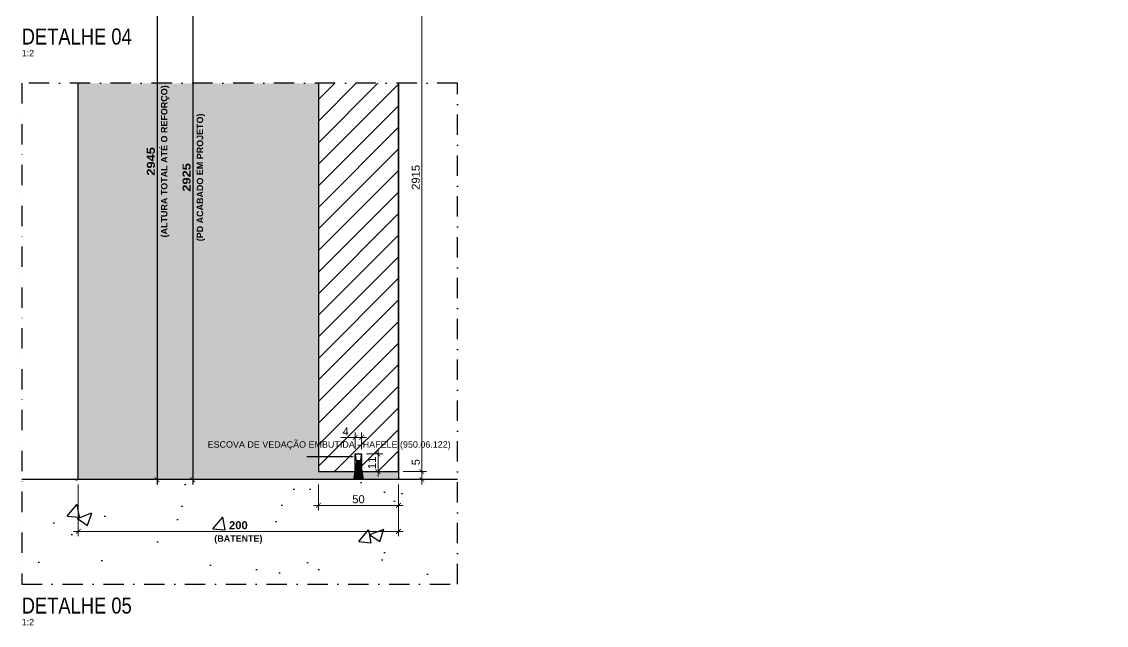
# Model space of a CAD drawing. Header units: millimetres. Extents: x -63251 to 507826, y 5339 to 217512.
# Drawn here: x 71338 to 72016, y 89614 to 89991 of the extents above; entities that cross this region are included whole.
import ezdxf
from ezdxf import colors
from ezdxf.entities.mleader import LeaderData, LeaderLine
from ezdxf.math import Vec2, Vec3

# ---------------------------------------------------------------- set-up
doc = ezdxf.new("R2010")
doc.units = ezdxf.units.MM
doc.header["$PDMODE"] = 3
doc.linetypes.add('TRAÇO 1-1', pattern=[9.525, 6.35, -3.175])
doc.linetypes.add('TRAÇO E PONTO 1-1', pattern=[25.4, 12.7, -6.35, 0, -6.35])
for name, color, linetype in [('_COMENTÁRIOS ARQ', 30, 'Continuous'), ('COTAS', 9, 'Continuous'), ('FERRAGEM', 3, 'Continuous'), ('HACHURA', 21, 'Continuous'), ('MARCENARIA', 4, 'Continuous'), ('PAREDE', 94, 'Continuous'), ('PROJEÇÃO', 8, 'Continuous'), ('TEXTO', 105, 'Continuous'), ('TEXTO TRAÇO PONTO', 105, 'TRAÇO E PONTO 1-1')]:
    doc.layers.add(name, color=color, linetype=linetype)
doc.layers.add('ARQ-COTA', color=12, linetype='Continuous', lineweight=9)
doc.styles.add('1-1', font='arial.ttf', dxfattribs={"height": 0.2})
doc.styles.add('MEDIDA OFICIAL', font='ariblk.ttf')
doc.styles.add('PADRÃO', font='arial.ttf')
doc.styles.add('PADRÃO NEGRITO', font='arialbd.ttf')
doc.styles.add('TITULO', font='swissck.ttf')
doc.dimstyles.new('1-2', dxfattribs={"dimscale": 2, "dimtxt": 2.5, "dimasz": 1.5, "dimexe": 1.5, "dimexo": 1.5, "dimtad": 1, "dimtxsty": 'PADRÃO', "dimblk": 'ARCHTICK', "dimcen": 2.5, "dimdle": 1.5, "dimclrd": 9, "dimclre": 9, "dimclrt": 6, "dimadec": 0, "dimazin": 0, "dimtfac": 1, "dimtmove": 0, "dimatfit": 3, "dimfxl": 1.25, "dimlwd": -1, "dimlwe": -1, "dimarcsym": 0})
doc.dimstyles.new('1-2 CAIXA', dxfattribs={"dimscale": 2, "dimtxt": 2.5, "dimasz": 1.5, "dimexe": 1.5, "dimexo": 1.5, "dimtad": 1, "dimtxsty": 'PADRÃO NEGRITO', "dimblk": 'ARCHTICK', "dimcen": 2.5, "dimdle": 1.5, "dimclrd": 9, "dimclre": 9, "dimclrt": 6, "dimadec": 0, "dimazin": 0, "dimtfac": 1, "dimtmove": 0, "dimatfit": 3, "dimfxl": 1.25, "dimlwd": -1, "dimlwe": -1, "dimarcsym": 0})
doc.dimstyles.new('Med. Ofic.1-2', dxfattribs={"dimscale": 2, "dimtxt": 2.5, "dimasz": 1.5, "dimexe": 1.5, "dimexo": 1.5, "dimtad": 1, "dimtxsty": 'MEDIDA OFICIAL', "dimblk": 'ARCHTICK', "dimcen": 2.5, "dimdle": 1.5, "dimclrd": 9, "dimclre": 9, "dimclrt": 10, "dimadec": 0, "dimazin": 0, "dimtfac": 1, "dimtmove": 0, "dimatfit": 3, "dimfxl": 1.25, "dimlwd": -1, "dimlwe": -1, "dimarcsym": 0})

# ---------------------------------------------------------------- blocks, each defined once
blk = doc.blocks.new('_ArchTick')
at = {"color": 0, "linetype": 'ByBlock', "const_width": 0.15}
blk.add_lwpolyline([(-0.5, -0.5), (0.5, 0.5)], dxfattribs=at)
blk = doc.blocks.new('*D759')
at = {"layer": 'COTAS', "color": 9, "linetype": 'Continuous', "transparency": 16777216}
blk.add_line((71445.2, 90085.82), (71445.2, 89702.39), dxfattribs=at)
at = {"layer": 'COTAS', "color": 9, "transparency": 16777216}
for p, q in [((71448.2, 90082.82), (71448.2, 90082.82)), ((71448.2, 89705.39), (71448.2, 89705.39))]:
    blk.add_line(p, q, dxfattribs=at)
at = {"layer": 'Defpoints', "color": 0, "transparency": 16777216}
for p in [(71445.2, 90082.82), (71445.2, 89705.39), (71445.2, 89705.39)]:
    blk.add_point(p, dxfattribs=at)
at = {"layer": 'COTAS', "color": 9, "transparency": 16777216, "xscale": 3, "yscale": 3, "zscale": 3}
for p, rotation in [((71445.2, 90082.82), 90), ((71445.2, 89705.39), 270)]:
    blk.add_blockref('_ArchTick', p, dxfattribs=dict(at, rotation=rotation))
at = {"layer": 'COTAS', "color": 10, "transparency": 16777216, "insert": (71441.37, 89894.1), "char_height": 5, "attachment_point": 5, "rotation": 90, "style": 'MEDIDA OFICIAL'}
blk.add_mtext('2925', dxfattribs=at)
blk = doc.blocks.new('*D760')
at = {"layer": 'COTAS', "color": 9, "linetype": 'Continuous', "transparency": 16777216}
blk.add_line((71422.88, 90105.82), (71422.88, 89702.39), dxfattribs=at)
at = {"layer": 'COTAS', "color": 9, "transparency": 16777216}
for p, q in [((71425.88, 90102.82), (71425.88, 90102.82)), ((71425.88, 89705.39), (71425.88, 89705.39))]:
    blk.add_line(p, q, dxfattribs=at)
at = {"layer": 'Defpoints', "color": 0, "transparency": 16777216}
for p in [(71422.88, 90102.82), (71422.88, 89705.39), (71422.88, 89705.39)]:
    blk.add_point(p, dxfattribs=at)
at = {"layer": 'COTAS', "color": 9, "transparency": 16777216, "xscale": 3, "yscale": 3, "zscale": 3}
for p, rotation in [((71422.88, 90102.82), 90), ((71422.88, 89705.39), 270)]:
    blk.add_blockref('_ArchTick', p, dxfattribs=dict(at, rotation=rotation))
at = {"layer": 'COTAS', "color": 10, "transparency": 16777216, "insert": (71419.05, 89904.1), "char_height": 5, "attachment_point": 5, "rotation": 90, "style": 'MEDIDA OFICIAL'}
blk.add_mtext('2945', dxfattribs=at)
blk = doc.blocks.new('*D761')
at = {"layer": 'ARQ-COTA', "color": 9, "transparency": 16777216}
for p, q in [((71576.7, 90077.82), (71591.3, 90077.82)), ((71588.3, 90080.82), (71588.3, 89707.39)), ((71576.7, 89710.39), (71591.3, 89710.39))]:
    blk.add_line(p, q, dxfattribs=at)
at = {"layer": 'Defpoints', "color": 0, "transparency": 16777216}
for p in [(71573.7, 90077.82), (71573.7, 89710.39), (71588.3, 89710.39)]:
    blk.add_point(p, dxfattribs=at)
at = {"layer": 'ARQ-COTA', "color": 9, "transparency": 16777216, "xscale": 3, "yscale": 3, "zscale": 3}
for p, rotation in [((71588.3, 90077.82), 90), ((71588.3, 89710.39), 270)]:
    blk.add_blockref('_ArchTick', p, dxfattribs=dict(at, rotation=rotation))
at = {"layer": 'ARQ-COTA', "color": 6, "transparency": 16777216, "insert": (71584.5, 89894.1), "char_height": 5, "attachment_point": 5, "rotation": 90, "style": 'PADRÃO'}
blk.add_mtext('2915', dxfattribs=at)
blk = doc.blocks.new('*D762')
at = {"layer": 'ARQ-COTA', "color": 9, "transparency": 16777216}
for p, q in [((71588.3, 89710.39), (71588.3, 89719.21)), ((71576.7, 89710.39), (71591.3, 89710.39)), ((71588.3, 89702.39), (71588.3, 89710.39)), ((71576.7, 89705.39), (71591.3, 89705.39))]:
    blk.add_line(p, q, dxfattribs=at)
at = {"layer": 'Defpoints', "color": 0, "transparency": 16777216}
for p in [(71573.7, 89710.39), (71588.3, 89710.39), (71573.7, 89705.39)]:
    blk.add_point(p, dxfattribs=at)
at = {"layer": 'ARQ-COTA', "color": 9, "transparency": 16777216, "xscale": 3, "yscale": 3, "zscale": 3}
for p, rotation in [((71588.3, 89710.39), 90), ((71588.3, 89705.39), 270)]:
    blk.add_blockref('_ArchTick', p, dxfattribs=dict(at, rotation=rotation))
at = {"layer": 'ARQ-COTA', "color": 6, "transparency": 16777216, "insert": (71584.51, 89716.3), "char_height": 5, "attachment_point": 5, "rotation": 90, "style": 'PADRÃO'}
blk.add_mtext('5', dxfattribs=at)
blk = doc.blocks.new('*D766')
at = {"layer": 'ARQ-COTA', "color": 9, "transparency": 16777216}
for p, q in [((71523.7, 89702.39), (71523.7, 89686.32)), ((71573.7, 89702.39), (71573.7, 89686.32)), ((71576.7, 89689.32), (71520.7, 89689.32))]:
    blk.add_line(p, q, dxfattribs=at)
at = {"layer": 'Defpoints', "color": 0, "transparency": 16777216}
for p in [(71523.7, 89705.39), (71573.7, 89705.39), (71523.7, 89689.32)]:
    blk.add_point(p, dxfattribs=at)
at = {"layer": 'ARQ-COTA', "color": 9, "transparency": 16777216, "xscale": 3, "yscale": 3, "zscale": 3, "rotation": 180}
blk.add_blockref('_ArchTick', (71523.7, 89689.32), dxfattribs=at)
at = {"layer": 'ARQ-COTA', "color": 9, "transparency": 16777216, "xscale": 3, "yscale": 3, "zscale": 3}
blk.add_blockref('_ArchTick', (71573.7, 89689.32), dxfattribs=at)
at = {"layer": 'ARQ-COTA', "color": 6, "transparency": 16777216, "insert": (71548.7, 89693.12), "char_height": 5, "attachment_point": 5, "style": 'PADRÃO'}
blk.add_mtext('50', dxfattribs=at)
blk = doc.blocks.new('*D767')
at = {"layer": 'ARQ-COTA', "color": 9, "transparency": 16777216}
for p, q in [((71373.7, 89702.39), (71373.7, 89670.09)), ((71573.7, 89702.39), (71573.7, 89670.09)), ((71576.7, 89673.09), (71370.7, 89673.09))]:
    blk.add_line(p, q, dxfattribs=at)
at = {"layer": 'Defpoints', "color": 0, "transparency": 16777216}
for p in [(71373.7, 89705.39), (71573.7, 89705.39), (71373.7, 89673.09)]:
    blk.add_point(p, dxfattribs=at)
at = {"layer": 'ARQ-COTA', "color": 9, "transparency": 16777216, "xscale": 3, "yscale": 3, "zscale": 3, "rotation": 180}
blk.add_blockref('_ArchTick', (71373.7, 89673.09), dxfattribs=at)
at = {"layer": 'ARQ-COTA', "color": 9, "transparency": 16777216, "xscale": 3, "yscale": 3, "zscale": 3}
blk.add_blockref('_ArchTick', (71573.7, 89673.09), dxfattribs=at)
at = {"layer": 'ARQ-COTA', "color": 6, "transparency": 16777216, "insert": (71473.7, 89676.9), "char_height": 5, "attachment_point": 5, "style": 'PADRÃO NEGRITO'}
blk.add_mtext('200', dxfattribs=at)
blk = doc.blocks.new('ESCOVA DE VEDAÇÃO')
at = {"layer": 'FERRAGEM'}
blk.add_lwpolyline([(-1.5, -4), (1.5, -4), (2, -0.5, 0.25), (-2, -0.5)], format="xyb", close=True, dxfattribs=at)
at = {"layer": 'FERRAGEM', "color": 8}
for points in [[(-1.04, -4), (-3.04, -16)], [(-0.79, -4), (-2.3, -16)], [(-0.55, -4), (-1.63, -16)], [(-0.35, -4), (-0.96, -16)], [(-0.21, -4), (-0.45, -16)], [(0.08, -4), (0.33, -16)], [(0.35, -4), (0.96, -16)], [(0.55, -4), (1.63, -16)], [(0.79, -4), (2.3, -16)], [(1.04, -4), (3.04, -16)]]:
    blk.add_lwpolyline(points, dxfattribs=at)
blk = doc.blocks.new('*D770')
at = {"layer": 'ARQ-COTA', "color": 9, "transparency": 16777216}
for p, q in [((71546.7, 89731.73), (71537.74, 89731.73)), ((71546.7, 89724.39), (71546.7, 89734.73)), ((71553.7, 89731.73), (71546.7, 89731.73)), ((71550.7, 89724.39), (71550.7, 89734.73))]:
    blk.add_line(p, q, dxfattribs=at)
at = {"layer": 'Defpoints', "color": 0, "transparency": 16777216}
for p in [(71546.7, 89731.73), (71546.7, 89721.39), (71550.7, 89721.39)]:
    blk.add_point(p, dxfattribs=at)
at = {"layer": 'ARQ-COTA', "color": 9, "transparency": 16777216, "xscale": 3, "yscale": 3, "zscale": 3, "rotation": 180}
blk.add_blockref('_ArchTick', (71546.7, 89731.73), dxfattribs=at)
at = {"layer": 'ARQ-COTA', "color": 9, "transparency": 16777216, "xscale": 3, "yscale": 3, "zscale": 3}
blk.add_blockref('_ArchTick', (71550.7, 89731.73), dxfattribs=at)
at = {"layer": 'ARQ-COTA', "color": 6, "transparency": 16777216, "insert": (71540.72, 89735.48), "char_height": 5, "attachment_point": 5, "style": 'PADRÃO'}
blk.add_mtext('4', dxfattribs=at)
blk = doc.blocks.new('*D771')
at = {"layer": 'ARQ-COTA', "color": 9, "transparency": 16777216}
for p, q in [((71560.92, 89707.39), (71560.92, 89724.39)), ((71553.7, 89721.39), (71563.92, 89721.39)), ((71555.88, 89710.39), (71563.92, 89710.39))]:
    blk.add_line(p, q, dxfattribs=at)
at = {"layer": 'Defpoints', "color": 0, "transparency": 16777216}
for p in [(71550.7, 89721.39), (71560.92, 89721.39), (71552.88, 89710.39)]:
    blk.add_point(p, dxfattribs=at)
at = {"layer": 'ARQ-COTA', "color": 9, "transparency": 16777216, "xscale": 3, "yscale": 3, "zscale": 3}
for p, rotation in [((71560.92, 89721.39), 90), ((71560.92, 89710.39), 270)]:
    blk.add_blockref('_ArchTick', p, dxfattribs=dict(at, rotation=rotation))
at = {"layer": 'ARQ-COTA', "color": 6, "transparency": 16777216, "insert": (71557.16, 89715.89), "char_height": 5, "attachment_point": 5, "rotation": 90, "style": 'PADRÃO'}
blk.add_mtext('11', dxfattribs=at)

msp = doc.modelspace()

# ---------------------------------------------------------------- hatches: boundary and pattern name
at = {"layer": 'HACHURA', "true_color": 0xba9673}
h = msp.add_hatch(color=33, dxfattribs=at)
h.dxf.hatch_style = 1
h.paths.add_polyline_path([(71523.703, 89952.873), (71373.703, 89952.873), (71373.703, 89705.391), (71573.703, 89705.391), (71573.703, 89710.391), (71523.703, 89710.391)])
at = {"layer": 'HACHURA'}
h = msp.add_hatch(dxfattribs=at)
h.set_pattern_fill('AR-CONC', color=21, scale=0.5)
h.set_pattern_definition([(50, (11176.47, -13512.18), (91.092334, -7.969543), [9.525, -104.775]), (355, (11176.47, -13512.18), (-17.62171, 95.52842), [7.62, -83.82029]), (100.451445, (11184.06, -13512.85), (73.470624, 87.558876), [8.095004, -89.04512]), (46.1842, (11176.47, -13486.78), (135.53952, -21.02116), [14.2875, -157.1625]), (96.63556, (11187.77, -13488.53), (118.70207, 123.71306), [12.14251, -133.5678]), (351.18415, (11176.47, -13486.78), (118.70207, 123.71306), [11.42998, -125.72987]), (21, (11189.17, -13493.13), (75.807196, -51.1326), [9.525, -104.775]), (326, (11189.17, -13493.13), (30.901014, 92.09398), [7.62, -83.82]), (71.451445, (11195.49, -13497.39), (106.70821, 40.961384), [8.095004, -89.04497]), (37.5, (11176.473, -13512.18), (1.544302, 42.277519), [0, -82.804, 0, -85.09, 0, -84.1375]), (7.5, (11176.473, -13512.18), (33.409831, 50.090287), [0, -48.514, 0, -80.899, 0, -32.0675]), (327.5, (11148.152, -13512.18), (67.795298, -2.864372), [0, -31.75, 0, -99.06, 0, -131.445]), (317.5, (11135.45, -13512.18), (74.06459, 12.713246), [0, -41.275, 0, -65.786, 0, -93.345])])
h.paths.add_polyline_path([(71338.353, 89705.391), (71338.353, 89640.126), (71610.581, 89640.126), (71610.581, 89705.391)])
at = {"layer": 'PROJEÇÃO', "linetype": 'TRAÇO 1-1'}
h = msp.add_hatch(dxfattribs=at)
h.set_pattern_fill('ANSI31', color=8, scale=3)
h.set_pattern_definition([(45, (11270.991, -16540.344), (-6.7351921, 6.7351921), [])])
h.paths.add_polyline_path([(71573.703, 89952.873), (71523.703, 89952.873), (71523.703, 89710.386), (71546.704, 89710.386), (71546.703, 89721.39), (71550.703, 89721.391), (71550.704, 89710.391), (71573.703, 89710.391)])

# ---------------------------------------------------------------- linework, layer by layer
at = {"layer": 'MARCENARIA'}
for points in [[(71573.703, 89952.873), (71573.703, 89705.391), (71373.703, 89705.391), (71373.703, 89952.873)], [(71523.703, 89952.873), (71523.703, 89710.386), (71546.704, 89710.386), (71546.703, 89721.39), (71550.703, 89721.391), (71550.704, 89710.391), (71573.703, 89710.391), (71573.703, 89952.873)]]:
    msp.add_lwpolyline(points, dxfattribs=at)
at = {"layer": 'PAREDE'}
msp.add_lwpolyline([(71610.581, 89705.391), (71338.353, 89705.391)], dxfattribs=at)
at = {"layer": 'TEXTO TRAÇO PONTO'}
msp.add_lwpolyline([(71610.581, 89640.127), (71610.581, 89952.873), (71338.353, 89952.873), (71338.353, 89640.127)], close=True, dxfattribs=at)

# ---------------------------------------------------------------- block references
at = {"layer": '_COMENTÁRIOS ARQ'}
msp.add_blockref('ESCOVA DE VEDAÇÃO', (71548.703, 89721.391), dxfattribs=at)

# ---------------------------------------------------------------- texts
at = {"layer": 'COTAS', "color": 10, "char_height": 4, "attachment_point": 2, "rotation": 90, "style": 'PADRÃO NEGRITO'}
for s, insert, width in [('(ALTURA TOTAL ATÉ O REFORÇO)', (71425.383, 89904.104), 135), ('(PD ACABADO EM PROJETO)', (71447.703, 89894.104), 99.12947)]:
    msp.add_mtext(s, dxfattribs=dict(at, insert=insert, width=width))
at = {"layer": 'COTAS', "color": 10, "insert": (71473.703, 89670.593), "char_height": 4, "width": 99.12947, "attachment_point": 2, "style": 'PADRÃO NEGRITO'}
msp.add_mtext('{\\C6;(BATENTE)}', dxfattribs=at)
at = {"layer": 'TEXTO', "color": 1, "char_height": 10, "width": 220.061, "attachment_point": 7, "style": 'TITULO'}
for s, insert in [('DETALHE 04', (71338.353, 89976.931)), ('DETALHE 05', (71338.353, 89621.626))]:
    msp.add_mtext(s, dxfattribs=dict(at, insert=insert))
at = {"layer": 'TEXTO', "char_height": 4, "width": 48, "attachment_point": 1, "style": 'PADRÃO'}
for insert in [(71338.353, 89973.731), (71338.353, 89618.426)]:
    msp.add_mtext('1:2', dxfattribs=dict(at, insert=insert))

# ---------------------------------------------------------------- dimensions: what is measured, and where the dimension line sits
at = {"layer": 'ARQ-COTA'}
dim = msp.add_linear_dim(base=(71588.303, 89710.391), p1=(71573.703, 90077.817), p2=(71573.703, 89710.391), angle=90, text='2915', dimstyle='1-2', dxfattribs=at)
dim.commit()
dim.dimension.update_dxf_attribs({"geometry": '*D761', "text_midpoint": (71584.501, 89894.104)})
for base, p1, p2, dimstyle, picture, middle in [((71546.703, 89731.734), (71550.703, 89721.391), (71546.703, 89721.39), '1-2', '*D770', (71540.724, 89735.484)), ((71373.703, 89673.093), (71573.703, 89705.391), (71373.703, 89705.391), '1-2 CAIXA', '*D767', (71473.703, 89676.896)), ((71523.703, 89689.32), (71573.703, 89705.391), (71523.703, 89705.391), '1-2', '*D766', (71548.703, 89693.123))]:
    dim = msp.add_linear_dim(base=base, p1=p1, p2=p2, dimstyle=dimstyle, dxfattribs=at)
    dim.commit()
    dim.dimension.update_dxf_attribs({"geometry": picture, "text_midpoint": middle})
for base, p1, p2, picture, middle in [((71560.916, 89721.391), (71552.885, 89710.391), (71550.703, 89721.391), '*D771', (71557.156, 89715.891)), ((71588.303, 89710.391), (71573.703, 89705.391), (71573.703, 89710.391), '*D762', (71584.511, 89716.298))]:
    dim = msp.add_linear_dim(base=base, p1=p1, p2=p2, angle=90, dimstyle='1-2', dxfattribs=at)
    dim.commit()
    dim.dimension.update_dxf_attribs({"geometry": picture, "text_midpoint": middle})
at = {"layer": 'COTAS'}
for base, p1, p2, text, picture, middle in [((71422.883, 89705.391), (71422.883, 90102.817), (71422.883, 89705.391), '2945', '*D760', (71419.048, 89904.104)), ((71445.203, 89705.391), (71445.203, 90082.817), (71445.203, 89705.391), '2925', '*D759', (71441.368, 89894.104))]:
    dim = msp.add_linear_dim(base=base, p1=p1, p2=p2, angle=90, text=text, dimstyle='Med. Ofic.1-2', dxfattribs=at)
    dim.commit()
    dim.dimension.update_dxf_attribs({"geometry": picture, "text_midpoint": middle})

# ---------------------------------------------------------------- leaders
at = {"layer": 'COTAS', "ltscale": 0.4}
ml = msp.add_multileader_mtext('Standard', dxfattribs=at)
ml.set_content('ESCOVA DE VEDAÇÃO EMBUTIDA - HAFELE (950.06.122)', color=105, style='1-1')
ml.set_leader_properties(color=256, linetype='ByLayer', lineweight=-1)
ml.build(insert=Vec2(0, 0))
ml.multileader.update_dxf_attribs({"text_left_attachment_type": 2, "text_right_attachment_type": 2, "dogleg_length": 0.36, "arrow_head_size": 2, "scale": 20})
ctx = ml.context
ctx.base_point, ctx.scale, ctx.arrow_head_size, ctx.landing_gap_size, ctx.plane_origin = Vec3(71450.489, 89719.593), 20, 2, 4, Vec3(71612.62, 89748.343)
ctx.left_attachment, ctx.right_attachment = 2, 2
notes = []
notes.append((ctx, [(0, (1, 1, 0), (71523.703, 89719.593), (-1, 0), 7.2, [(0, [(71546.703, 89719.594)], 0, [])])]))
ctx.mtext.insert, ctx.mtext.width, ctx.mtext.flow_direction = Vec3(71454.489, 89729.355), 59.99595, 5
for ctx, leaders in notes:
    for number, flags, end, landing, length, lines in leaders:
        leader = LeaderData()
        leader.index, (leader.has_last_leader_line, leader.has_dogleg_vector, leader.attachment_direction) = number, flags
        leader.last_leader_point, leader.dogleg_vector, leader.dogleg_length = Vec3(end), Vec3(landing), length
        for number, points, colour, breaks in lines:
            line = LeaderLine()
            line.index, line.vertices, line.color, line.breaks = number, Vec3.list(points), colors.encode_raw_color(colour), breaks
            leader.lines.append(line)
        ctx.leaders.append(leader)

doc.saveas('drawing.dxf')
